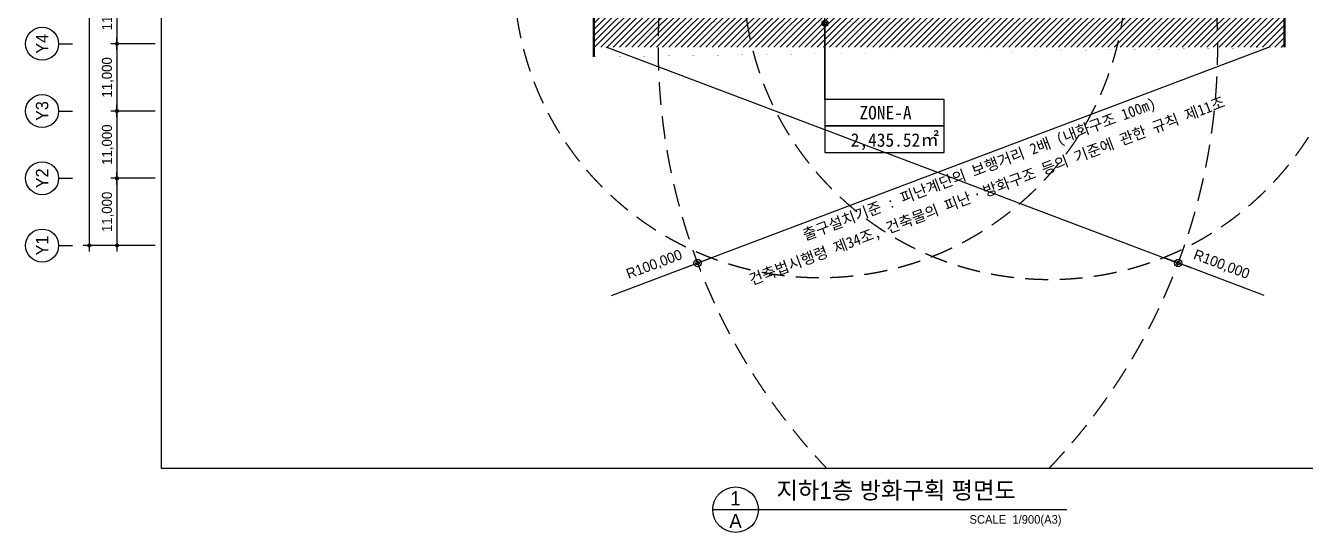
# Model space of a CAD drawing. Header units: millimetres. Extents: x 252828975 to 254701257, y 504285920 to 504535855.
# Drawn here: x 253206975 to 253416100, y 504303638 to 504386558 of the extents above; entities that cross this region are included whole.
import ezdxf
from ezdxf.enums import TextEntityAlignment as Align

# ---------------------------------------------------------------- set-up
doc = ezdxf.new("R2010")
doc.units = ezdxf.units.MM
doc.set_wipeout_variables(frame=1)
doc.linetypes.add('HID', pattern=[2.3, 1.5, -0.8])
doc.linetypes.add('HIDDEN2', pattern=[0.1875, 0.125, -0.0625])
for name, color, linetype in [('4A.TEC DIM', 7, 'Continuous'), ('4A.TEC DIM 1', 7, 'Continuous'), ('4A.TEC TEXT', 7, 'Continuous'), ('4A.TEC TEXT 2', 3, 'Continuous'), ('4A.TEC 심볼', 7, 'Continuous'), ('DIM', 7, 'Continuous'), ('방화구획', 6, 'Continuous'), ('방화면적', 3, 'Continuous')]:
    doc.layers.add(name, color=color, linetype=linetype)
doc.layers.add('DEFPOINT', color=135, linetype='Continuous', plot=False)
doc.styles.add('1', font='')
doc.styles.add('GHS', font='malgun.ttf')
doc.styles.add('나눔고딕', font='')
doc.styles.add('돋움', font='')
doc.styles.add('울릉도L', font='')
doc.styles.get('1').set_extended_font_data('DotumChe')
doc.styles.get('나눔고딕').set_extended_font_data('Dotum')
doc.styles.get('돋움').set_extended_font_data('Dotum')
doc.styles.get('울릉도L').set_extended_font_data('Dotum')
doc.dimstyles.new('DIM_200(외부치수)', dxfattribs={"dimscale": 200, "dimtxt": 3.299999999999998, "dimasz": 1, "dimexe": 2, "dimexo": 2, "dimgap": 1, "dimtad": 1, "dimdec": 0, "dimdsep": 46, "dimlunit": 6, "dimtxsty": '돋움', "dimblk1": 'DIMDOT', "dimblk2": 'DIMDOT', "dimsah": 1, "dimcen": 2.5, "dimdle": 1.5, "dimclrd": 1, "dimclre": 7, "dimclrt": 2, "dimadec": 0, "dimazin": 0, "dimtfac": 1, "dimtdec": 0, "dimtix": 1, "dimtmove": 2, "dimatfit": 3, "dimldrblk": 'DIMDOT', "dimfxl": 1, "dimtvp": 1, "dimtolj": 1, "dimtzin": 0, "dimarcsym": 0})
doc.dimstyles.new('DIM_400(외부치수)', dxfattribs={"dimscale": 1200, "dimtxt": 3.299999999999998, "dimasz": 1, "dimexe": 2, "dimexo": 2, "dimgap": 1, "dimtad": 1, "dimdec": 0, "dimdsep": 46, "dimlunit": 6, "dimtxsty": '울릉도L', "dimblk1": 'DIMDOT', "dimblk2": 'DIMDOT', "dimsah": 1, "dimcen": 2.5, "dimdle": 1.5, "dimclrd": 8, "dimclre": 8, "dimclrt": 3, "dimadec": 0, "dimazin": 0, "dimtfac": 1, "dimtdec": 0, "dimtix": 1, "dimtmove": 2, "dimatfit": 3, "dimldrblk": 'DIMDOT', "dimfxl": 1, "dimtvp": 1, "dimtolj": 1, "dimtzin": 0, "dimarcsym": 0})
doc.dimstyles.new('DIM_600(외부치수)', dxfattribs={"dimscale": 400, "dimtxt": 3.299999999999998, "dimasz": 1, "dimexe": 2, "dimexo": 2, "dimgap": 1, "dimtad": 1, "dimdec": 0, "dimdsep": 46, "dimlunit": 6, "dimtxsty": '나눔고딕', "dimblk1": 'DIMDOT', "dimblk2": 'DIMDOT', "dimsah": 1, "dimcen": 2.5, "dimdle": 1.5, "dimclrd": 8, "dimclre": 8, "dimclrt": 3, "dimadec": 0, "dimazin": 0, "dimtfac": 1, "dimtdec": 0, "dimtix": 1, "dimtmove": 2, "dimatfit": 3, "dimldrblk": 'DIMDOT', "dimfxl": 1, "dimtvp": 1, "dimtolj": 1, "dimtzin": 0, "dimarcsym": 0})

# ---------------------------------------------------------------- blocks, each defined once
blk = doc.blocks.new('ccs122')
at = {"layer": '4A.TEC 심볼'}
blk.add_line((-5.68e-14, 8), (0, 3), dxfattribs=at)
blk.add_circle((-1.137e-13, 14), 6, dxfattribs=at)
at = {"layer": '4A.TEC TEXT 2', "color": 3, "style": 'GHS'}
blk.add_attdef('NO', text='', height=4.5, dxfattribs=at).set_placement((-0.0061597368079092, 14.01791285492388), align=Align.MIDDLE_CENTER)
blk = doc.blocks.new('DIMDOT')
at = {"color": 0}
blk.add_line((-2, 0), (2, 0), dxfattribs=at)
for radius in [0.5, 0.25]:
    blk.add_circle((0, 0), radius, dxfattribs=at)
blk = doc.blocks.new('*D112')
at = {"layer": '4A.TEC DIM', "color": 8, "lineweight": -2, "transparency": 16777216}
for p, q in [((97104.99682855606, -92936.83478689194), (85320.13176089525, -92936.83478689194)), ((86320.13176089525, -93436.83478689194), (86320.13176089525, -213436.8347868919)), ((97104.99182349443, -213936.8347868919), (85320.13176089525, -213936.8347868919))]:
    blk.add_line(p, q, dxfattribs=at)
at = {"layer": 'Defpoints', "color": 0, "transparency": 16777216}
for p in [(98104.99682855606, -92936.83478689194), (86320.13176089525, -213936.8347868919), (98104.99182349443, -213936.8347868919)]:
    blk.add_point(p, dxfattribs=at)
at = {"layer": '4A.TEC DIM', "color": 8, "lineweight": -2, "transparency": 16777216, "xscale": 500, "yscale": 500, "zscale": 500}
for p, rotation in [((86320.13176089525, -92936.83478689194), 90), ((86320.13176089525, -213936.8347868919), 270)]:
    blk.add_blockref('DIMDOT', p, dxfattribs=dict(at, rotation=rotation))
at = {"layer": '4A.TEC DIM', "color": 3, "transparency": 16777216, "insert": (84835.05713402957, -153436.8347868919), "char_height": 1649.999999999999, "attachment_point": 5, "rotation": 90, "style": '나눔고딕'}
blk.add_mtext('\\A1;121,000', dxfattribs=at)
blk = doc.blocks.new('*D113')
at = {"layer": '4A.TEC DIM', "color": 8, "lineweight": -2, "transparency": 16777216}
for p, q in [((97104.994689852, -202936.8347868919), (89831.57633036375, -202936.8347868919)), ((90831.57633036375, -203436.8347868919), (90831.57633036375, -213436.8347868919)), ((97104.9946886599, -213936.8347868919), (89831.57633036375, -213936.8347868919))]:
    blk.add_line(p, q, dxfattribs=at)
at = {"layer": 'Defpoints', "color": 0, "transparency": 16777216}
for p in [(98104.994689852, -202936.8347868919), (90831.57633036375, -213936.8347868919), (98104.9946886599, -213936.8347868919)]:
    blk.add_point(p, dxfattribs=at)
at = {"layer": '4A.TEC DIM', "color": 8, "lineweight": -2, "transparency": 16777216, "xscale": 500, "yscale": 500, "zscale": 500}
for p, rotation in [((90831.57633036375, -202936.8347868919), 90), ((90831.57633036375, -213936.8347868919), 270)]:
    blk.add_blockref('DIMDOT', p, dxfattribs=dict(at, rotation=rotation))
at = {"layer": '4A.TEC DIM', "color": 3, "transparency": 16777216, "insert": (89346.50170349807, -208436.8347868919), "char_height": 1649.999999999999, "attachment_point": 5, "rotation": 90, "style": '나눔고딕'}
blk.add_mtext('\\A1;11,000', dxfattribs=at)
blk = doc.blocks.new('*D114')
at = {"layer": '4A.TEC DIM', "color": 8, "lineweight": -2, "transparency": 16777216}
for p, q in [((97104.994689852, -191936.8347868919), (89831.57633036375, -191936.8347868919)), ((90831.57633036375, -192436.8347868919), (90831.57633036375, -202436.8347868919)), ((97104.9946886599, -202936.8347868919), (89831.57633036375, -202936.8347868919))]:
    blk.add_line(p, q, dxfattribs=at)
at = {"layer": 'Defpoints', "color": 0, "transparency": 16777216}
for p in [(98104.994689852, -191936.8347868919), (90831.57633036375, -202936.8347868919), (98104.9946886599, -202936.8347868919)]:
    blk.add_point(p, dxfattribs=at)
at = {"layer": '4A.TEC DIM', "color": 8, "lineweight": -2, "transparency": 16777216, "xscale": 500, "yscale": 500, "zscale": 500}
for p, rotation in [((90831.57633036375, -191936.8347868919), 90), ((90831.57633036375, -202936.8347868919), 270)]:
    blk.add_blockref('DIMDOT', p, dxfattribs=dict(at, rotation=rotation))
at = {"layer": '4A.TEC DIM', "color": 3, "transparency": 16777216, "insert": (89346.50170349807, -197436.8347868919), "char_height": 1649.999999999999, "attachment_point": 5, "rotation": 90, "style": '나눔고딕'}
blk.add_mtext('\\A1;11,000', dxfattribs=at)
blk = doc.blocks.new('*D115')
at = {"layer": '4A.TEC DIM', "color": 8, "lineweight": -2, "transparency": 16777216}
for p, q in [((97104.99786770344, -180936.8347868919), (89831.57919043303, -180936.8347868919)), ((90831.57919043303, -181436.8347868919), (90831.57919043303, -191436.8347868919)), ((97104.9946886599, -191936.8347868919), (89831.57919043303, -191936.8347868919))]:
    blk.add_line(p, q, dxfattribs=at)
at = {"layer": 'Defpoints', "color": 0, "transparency": 16777216}
for p in [(98104.99786770344, -180936.8347868919), (90831.57919043303, -191936.8347868919), (98104.9946886599, -191936.8347868919)]:
    blk.add_point(p, dxfattribs=at)
at = {"layer": '4A.TEC DIM', "color": 8, "lineweight": -2, "transparency": 16777216, "xscale": 500, "yscale": 500, "zscale": 500}
for p, rotation in [((90831.57919043303, -180936.8347868919), 90), ((90831.57919043303, -191936.8347868919), 270)]:
    blk.add_blockref('DIMDOT', p, dxfattribs=dict(at, rotation=rotation))
at = {"layer": '4A.TEC DIM', "color": 3, "transparency": 16777216, "insert": (89346.50456356735, -186436.8347868919), "char_height": 1649.999999999999, "attachment_point": 5, "rotation": 90, "style": '나눔고딕'}
blk.add_mtext('\\A1;11,000', dxfattribs=at)
blk = doc.blocks.new('*D116')
at = {"layer": '4A.TEC DIM', "color": 8, "lineweight": -2, "transparency": 16777216}
for p, q in [((97104.99754992127, -169936.8347868919), (89831.5820505321, -169936.8347868919)), ((90831.5820505321, -170436.8347868919), (90831.5820505321, -180436.8347868919)), ((97104.99754872918, -180936.8347868919), (89831.5820505321, -180936.8347868919))]:
    blk.add_line(p, q, dxfattribs=at)
at = {"layer": 'Defpoints', "color": 0, "transparency": 16777216}
for p in [(98104.99754992127, -169936.8347868919), (90831.5820505321, -180936.8347868919), (98104.99754872918, -180936.8347868919)]:
    blk.add_point(p, dxfattribs=at)
at = {"layer": '4A.TEC DIM', "color": 8, "lineweight": -2, "transparency": 16777216, "xscale": 500, "yscale": 500, "zscale": 500}
for p, rotation in [((90831.5820505321, -169936.8347868919), 90), ((90831.5820505321, -180936.8347868919), 270)]:
    blk.add_blockref('DIMDOT', p, dxfattribs=dict(at, rotation=rotation))
at = {"layer": '4A.TEC DIM', "color": 3, "transparency": 16777216, "insert": (89346.50742366642, -175436.8347868919), "char_height": 1649.999999999999, "attachment_point": 5, "rotation": 90, "style": '나눔고딕'}
blk.add_mtext('\\A1;11,000', dxfattribs=at)
blk = doc.blocks.new('*D147')
at = {"layer": '4A.TEC DIM 1', "color": 8, "linetype": 'ByBlock', "lineweight": -2, "transparency": 16777216}
for p, q in [((83596.00053692484, 104092.466627331), (77013.37926875307, 93493.87704588413)), ((49999.99999999977, 50000.00000000047), (76380.25319214165, 92474.48930262122))]:
    blk.add_line(p, q, dxfattribs=at)
at = {"layer": 'Defpoints', "color": 0, "transparency": 16777216}
for p in [(76380.25319214165, 92474.48930262122), (49999.99999999977, 50000.00000000047)]:
    blk.add_point(p, dxfattribs=at)
at = {"layer": '4A.TEC DIM 1', "color": 8, "lineweight": -2, "transparency": 16777216, "xscale": 1200, "yscale": 1200, "zscale": 1200, "rotation": 238.1562189976001}
blk.add_blockref('DIMDOT', (76380.25319214165, 92474.48930262122), dxfattribs=at)
at = {"layer": '4A.TEC DIM 1', "color": 3, "transparency": 16777216, "insert": (78749.83962142319, 100465.1717891824), "char_height": 1679.999999999999, "attachment_point": 5, "rotation": 58.156218997600064, "style": '돋움'}
blk.add_mtext('\\A1;R50,000', dxfattribs=at)
blk = doc.blocks.new('*D181')
at = {"layer": '4A.TEC DIM 1', "color": 8, "linetype": 'ByBlock', "lineweight": -2, "transparency": 16777216}
for p, q in [((253410324.1681143, 504383064.7118672), (253316783.1667861, 504347708.2263164)), ((253302717.1386125, 504342391.57036), (253315660.6747702, 504347283.9484898))]:
    blk.add_line(p, q, dxfattribs=at)
at = {"layer": 'Defpoints', "color": 0, "transparency": 16777216}
for p in [(253410324.1681143, 504383064.7118672), (253316783.1667861, 504347708.2263164)]:
    blk.add_point(p, dxfattribs=at)
at = {"layer": '4A.TEC DIM 1', "color": 8, "lineweight": -2, "transparency": 16777216, "xscale": 1200, "yscale": 1200, "zscale": 1200, "rotation": 20.70551330255388}
blk.add_blockref('DIMDOT', (253316783.1667861, 504347708.2263164), dxfattribs=at)
at = {"layer": '4A.TEC DIM 1', "color": 3, "transparency": 16777216, "insert": (253309725.1671478, 504347395.5553555), "char_height": 1679.999999999999, "attachment_point": 5, "rotation": 20.70551330255388, "style": '돋움'}
blk.add_mtext('\\A1;R100,000', dxfattribs=at)
blk = doc.blocks.new('*D212')
at = {"layer": '4A.TEC DIM 1', "color": 8, "linetype": 'ByBlock', "lineweight": -2, "transparency": 16777216}
for p, q in [((253301775.5026711, 504383064.7118672), (253395316.5039992, 504347708.2263164)), ((253409382.5321729, 504342391.57036), (253396438.9960152, 504347283.9484898))]:
    blk.add_line(p, q, dxfattribs=at)
at = {"layer": 'Defpoints', "color": 0, "transparency": 16777216}
for p in [(253301775.5026711, 504383064.7118672), (253395316.5039992, 504347708.2263164)]:
    blk.add_point(p, dxfattribs=at)
at = {"layer": '4A.TEC DIM 1', "color": 8, "lineweight": -2, "transparency": 16777216, "xscale": 1200, "yscale": 1200, "zscale": 1200, "rotation": 159.2944866974461}
blk.add_blockref('DIMDOT', (253395316.5039992, 504347708.2263164), dxfattribs=at)
at = {"layer": '4A.TEC DIM 1', "color": 3, "transparency": 16777216, "insert": (253402374.5036376, 504347395.5553555), "char_height": 1679.999999999999, "attachment_point": 5, "rotation": 339.29448669744613, "style": '돋움'}
blk.add_mtext('\\A1;R100,000', dxfattribs=at)
blk = doc.blocks.new('dwgDB50')
h = blk.add_hatch()
h.set_pattern_fill('ANSI31', color=254, scale=225)
h.set_pattern_definition([(44.99999999999999, (-1562012.925057083, 1299547.142855346), (-505.1394068101399, 505.1394068101399), [])])
edge = h.paths.add_edge_path()
edge.add_line((101817.169775337, 117998.7803155184), (209038.8324612081, 117998.7803155184))
h.paths.add_polyline_path([(214642.1697735488, 117998.780315578), (214642.1697735488, 184766.2803237438), (181807.1697789729, 184766.2803237438), (181807.1697789431, 172863.7803159356), (187582.1697839797, 172863.7803159356), (187582.1697839797, 169723.7803159356), (181807.1697789431, 169723.7803159356), (181807.1697789729, 117998.780315578)])
edge = h.paths.add_edge_path()
edge.add_line((101817.1697773635, 117998.780315578), (214642.1697714329, 117998.780315578))
h.paths.add_polyline_path([(181807.1697789431, 117998.780315578), (181807.1697789431, 169723.7803159356), (181942.1697839797, 169723.7803159356), (181942.1697839797, 172863.7803159356), (181807.1697789431, 172863.7803159356), (181807.1697789431, 184766.2803237438), (137807.1697789431, 184766.2803236246), (137807.1697789431, 117998.780315578)])
h.paths.add_polyline_path([(140764.6697839797, 169586.2803159952), (140764.6697839797, 173001.2803159952), (142102.1697839797, 173001.2803159952), (142102.1697839797, 172863.7803159952), (147742.1697839797, 172863.7803159952), (147742.1697839797, 169723.7803159952), (142102.1697839797, 169723.7803159952), (142102.1697839797, 169586.2803159952)], flags=16)
h.paths.add_polyline_path([(101779.6697736979, 95903.78032362461), (101779.6697737575, 117998.780315578), (137807.1697789431, 117998.780315578), (181807.1697789431, 117998.780315578), (214642.1697714329, 117998.780315578), (214642.169773519, 95903.7803235054)])
h.paths.add_polyline_path([(137942.1697839499, 111203.780315876), (137942.1697839797, 108063.7803159356), (146032.1697839797, 108063.7803159952), (146032.1697839797, 107926.2803159952), (148004.6697839499, 107926.2803159952), (148004.6697839499, 110651.2803189158), (146032.1697839797, 110651.2803189158), (146032.1697839797, 110513.7803190351), (143582.1697839797, 110513.7803190351), (143582.1697839499, 111203.780315876)], flags=16)
h.paths.add_polyline_path([(181942.1697839499, 111203.780315876), (181942.1697839499, 108063.7803159356), (190032.1697839499, 108063.7803159952), (190032.1697839499, 107926.2803159952), (192004.6697839499, 107926.2803159952), (192004.6697839499, 110651.2803189158), (190032.1697839499, 110651.2803189158), (190032.1697839499, 110513.7803190351), (187582.1697839499, 110513.7803190351), (187582.1697839499, 111203.780315876)], flags=16)
h.paths.add_polyline_path([(137807.1697789431, 117998.7803155184), (137807.1697789431, 184766.2803236842), (102042.1697738171, 184766.2803236842), (102042.1697738171, 184466.2803236246), (101779.6697739363, 184466.2803236246), (101779.6697737575, 117998.7803155184)])
at = {"layer": '방화구획'}
h = blk.add_hatch(color=254, dxfattribs=at)
h.paths.add_polyline_path([(137942.1697839797, 108063.7803159356), (137942.1697839797, 111203.7803159356), (143582.1697839797, 111203.7803159356), (143582.1697839797, 110513.7803190351), (146032.1697839797, 110513.7803190351), (146032.1697839797, 110651.2803189754), (148004.6697839797, 110651.2803189754), (148004.6697839797, 107926.2803159952), (146032.1697839797, 107926.2803159952), (146032.1697839797, 108063.7803159952)])
h.paths.add_polyline_path([(181942.1697839797, 108063.7803159356), (181942.1697839797, 111203.7803159356), (187582.1697839797, 111203.7803159356), (187582.1697839797, 110513.7803190351), (190032.1697839797, 110513.7803190351), (190032.1697839797, 110651.2803189754), (192004.6697839797, 110651.2803189754), (192004.6697839797, 107926.2803159952), (190032.1697839797, 107926.2803159952), (190032.1697839797, 108063.7803159952)])
h.paths.add_polyline_path([(140764.6697839797, 169586.2803159356), (140764.6697839797, 173001.2803159356), (142102.1697839797, 173001.2803159356), (142102.1697839797, 172863.7803159356), (147742.1697839797, 172863.7803159356), (147742.1697839797, 169723.7803159356), (142102.1697839797, 169723.7803159356), (142102.1697839797, 169586.2803159356)])
h.paths.add_polyline_path([(181942.1697839797, 172863.7803159356), (181942.1697839797, 169723.7803159356), (187582.1697839797, 169723.7803159356), (187582.1697839797, 172863.7803159356)])
at = {"layer": 'DEFPOINT', "elevation": -3332.883337225936}
for points in [[(140764.6697839797, 169586.2803159952), (140764.6697839797, 173001.2803159952), (142102.1697839797, 173001.2803159952), (142102.1697839797, 172863.7803159952), (147742.1697839797, 172863.7803159952), (147742.1697839797, 169723.7803159952), (142102.1697839797, 169723.7803159952), (142102.1697839797, 169586.2803159952)], [(137942.1697839499, 111203.780315876), (137942.1697839797, 108063.7803159356), (146032.1697839797, 108063.7803159952), (146032.1697839797, 107926.2803159952), (148004.6697839499, 107926.2803159952), (148004.6697839499, 110651.2803189158), (146032.1697839797, 110651.2803189158), (146032.1697839797, 110513.7803190351), (143582.1697839797, 110513.7803190351), (143582.1697839499, 111203.780315876)], [(181942.1697839499, 111203.780315876), (181942.1697839499, 108063.7803159356), (190032.1697839499, 108063.7803159952), (190032.1697839499, 107926.2803159952), (192004.6697839499, 107926.2803159952), (192004.6697839499, 110651.2803189158), (190032.1697839499, 110651.2803189158), (190032.1697839499, 110513.7803190351), (187582.1697839499, 110513.7803190351), (187582.1697839499, 111203.780315876)]]:
    blk.add_lwpolyline(points, close=True, dxfattribs=at)
at = {"layer": '방화구획', "color": 210, "linetype": 'HID', "ltscale": 500, "const_width": 399.9999999443691}
for points, elevation in [([(137807.1697789431, 117998.7803155184), (137807.1697789431, 184766.2803236842), (102042.1697738171, 184766.2803236842), (102042.1697738171, 184466.2803236246), (101779.6697739363, 184466.2803236246), (101779.6697737575, 117998.7803155184)], -3332.883337225936), ([(181807.1697789431, 117998.780315578), (181807.1697789431, 169723.7803159356), (181942.1697839797, 169723.7803159356), (181942.1697839797, 172863.7803159356), (181807.1697789431, 172863.7803159356), (181807.1697789431, 184766.2803237438), (137807.1697789431, 184766.2803236246), (137807.1697789431, 117998.780315578)], -3332.883337225936), ([(181942.1697839797, 172863.7803159356), (187582.1697839797, 172863.7803159356), (187582.1697839797, 169723.7803159356), (181942.1697839797, 169723.7803159356)], -3333.333333333334), ([(146032.1697839797, 108063.7803159952), (137942.1697839797, 108063.7803159356), (137942.1697839797, 111203.7803159356), (143582.1697839797, 111203.7803159356), (143582.1697839797, 110513.7803190351), (146032.1697839797, 110513.7803190351), (146032.1697839797, 110651.2803189754), (148004.6697839797, 110651.2803189754), (148004.6697839797, 107926.2803159952), (146032.1697839797, 107926.2803159952), (146032.1697839797, 108063.7803159952)], -3333.333333333334), ([(190032.1697839797, 108063.7803159952), (181942.1697839797, 108063.7803159356), (181942.1697839797, 111203.7803159356), (187582.1697839797, 111203.7803159356), (187582.1697839797, 110513.7803190351), (190032.1697839797, 110513.7803190351), (190032.1697839797, 110651.2803189754), (192004.6697839797, 110651.2803189754), (192004.6697839797, 107926.2803159952), (190032.1697839797, 107926.2803159952), (190032.1697839797, 108063.7803159952)], -3333.333333333334)]:
    blk.add_lwpolyline(points, close=True, dxfattribs=dict(at, elevation=elevation))
for points, elevation in [([(214642.1697735488, 117998.780315578), (214642.1697735488, 184766.2803237438), (181807.1697789729, 184766.2803237438), (181807.1697789431, 172863.7803159356), (187582.1697839797, 172863.7803159356), (187582.1697839797, 169723.7803159356), (181807.1697789431, 169723.7803159356), (181807.1697789729, 117998.780315578), (214642.1697714627, 117998.780315578)], -3332.883337225936), ([(142102.1697839797, 169723.7803159356), (142102.1697839797, 169586.2803159356), (140764.6697839797, 169586.2803159356), (140764.6697839797, 173001.2803159356), (142102.1697839797, 173001.2803159356), (142102.1697839797, 172863.7803159356), (147742.1697839797, 172863.7803159356), (147742.1697839797, 169723.7803159356), (142102.1697839797, 169723.7803159356)], -3333.333333333334), ([(101779.6697737575, 95903.78032362461), (214642.169773519, 95903.7803235054), (214642.1697714329, 117998.780315578), (181807.1697789431, 117998.780315578), (137807.1697789431, 117998.780315578), (101779.6697737575, 117998.780315578), (101779.6697736979, 95903.78032362461)], -3332.883337225936), ([(101817.169775337, 117998.7803155184), (209038.8324612081, 117998.7803155184)], -3333.333333333334), ([(101817.1697773635, 117998.780315578), (214642.1697714329, 117998.780315578)], -3333.333333333334)]:
    blk.add_lwpolyline(points, dxfattribs=dict(at, elevation=elevation))
at = {"layer": '방화구획', "color": 210, "linetype": 'HID', "ltscale": 500, "elevation": -3332.883337225936}
blk.add_lwpolyline([(214642.169773519, 185063.7803161144), (214642.169773519, 95903.7803235054)], dxfattribs=at)
blk = doc.blocks.new('dwgFD3B')
at = {"layer": 'DEFPOINT', "elevation": -0.4499961073975101}
blk.add_lwpolyline([(98104.99754884839, -50972.4575521946), (323011.2236788273, -50972.4575521946), (323011.2236788273, -250400.615103066), (98104.99754884839, -250400.615103066)], close=True, dxfattribs=at)
at = {"layer": '4A.TEC 심볼'}
ref = blk.add_blockref('ccs122', (84908.15795865655, -180936.8347868919, -0.4499961073975101), dxfattribs=dict(at, xscale=449.999997974715, yscale=449.999997974715, zscale=449.999997974715, rotation=90))
ref.add_attrib('NO', 'Y4', dxfattribs={"layer": '0', "color": 3, "height": 2024.999990886217, "rotation": 90, "style": '울릉도L'}).set_placement((78600.09720230103, -180939.6066684723, -0.4499961073975101), align=Align.MIDDLE_CENTER)
ref = blk.add_blockref('ccs122', (84908.15509855747, -191936.8347868919, -0.4499961073975101), dxfattribs=dict(at, xscale=449.999997974715, yscale=449.999997974715, zscale=449.999997974715, rotation=90))
ref.add_attrib('NO', 'Y3', dxfattribs={"layer": '0', "color": 3, "height": 2024.999990886217, "rotation": 90, "style": '울릉도L'}).set_placement((78600.09434223175, -191939.6066684127, -0.4499961073975101), align=Align.MIDDLE_CENTER)
ref = blk.add_blockref('ccs122', (84908.15796175599, -202936.8347868919, -0.4499961073975101), dxfattribs=dict(at, xscale=449.999997974715, yscale=449.999997974715, zscale=449.999997974715, rotation=90))
ref.add_attrib('NO', 'Y2', dxfattribs={"layer": '0', "color": 3, "height": 2024.999990886217, "rotation": 90, "style": '울릉도L'}).set_placement((78600.09720543027, -202939.6066684723, -0.4499961073975101), align=Align.MIDDLE_CENTER)
ref = blk.add_blockref('ccs122', (84908.15509876609, -213936.8347843885, -0.4499961073975101), dxfattribs=dict(at, xscale=449.999997974715, yscale=449.999997974715, zscale=449.999997974715, rotation=90))
ref.add_attrib('NO', 'Y1', dxfattribs={"layer": '0', "color": 3, "height": 2024.999990886217, "rotation": 90, "style": '울릉도L'}).set_placement((78600.09434244037, -213939.6066659093, -0.4499961073975101), align=Align.MIDDLE_CENTER)
at = {"layer": '4A.TEC DIM'}
for base, p1, p2, picture, middle in [((86320.13176089525, -213936.8347868919, -0.4499961073975101), (98104.99682855606, -92936.83478689194, -0.4499961073975101), (98104.99182349443, -213936.8347868919, -0.4499961073975101), '*D112', (84835.05713402957, -153436.8347868919, -0.4499961073975101)), ((90831.5820505321, -180936.8347868919, -0.4499961073975101), (98104.99754992127, -169936.8347868919, -0.4499961073975101), (98104.99754872918, -180936.8347868919, -0.4499961073975101), '*D116', (89346.50742366642, -175436.8347868919, -0.4499961073975101)), ((90831.57919043303, -191936.8347868919, -0.4499961073975101), (98104.99786770344, -180936.8347868919, -0.4499961073975101), (98104.9946886599, -191936.8347868919, -0.4499961073975101), '*D115', (89346.50456356735, -186436.8347868919, -0.4499961073975101)), ((90831.57633036375, -202936.8347868919, -0.4499961073975101), (98104.994689852, -191936.8347868919, -0.4499961073975101), (98104.9946886599, -202936.8347868919, -0.4499961073975101), '*D114', (89346.50170349807, -197436.8347868919, -0.4499961073975101)), ((90831.57633036375, -213936.8347868919, -0.4499961073975101), (98104.994689852, -202936.8347868919, -0.4499961073975101), (98104.9946886599, -213936.8347868919, -0.4499961073975101), '*D113', (89346.50170349807, -208436.8347868919, -0.4499961073975101))]:
    dim = blk.add_linear_dim(base=base, p1=p1, p2=p2, angle=90, dimstyle='DIM_600(외부치수)', override={"dimscale": 500, "dimdec": 1, "dimblk1": 'DIMDOT', "dimblk2": 'DIMDOT'}, dxfattribs=at)
    dim.commit()
    dim.dimension.update_dxf_attribs({"geometry": picture, "text_midpoint": middle})
blk = doc.blocks.new('zw$2514')
at = {"color": 4, "linetype": 'HIDDEN2', "ltscale": 30000}
blk.add_circle((49999.99999999977, 50000.00000000047), 50000, dxfattribs=at)
at = {"layer": '4A.TEC DIM 1', "linetype": 'ByBlock'}
dim = blk.add_radius_dim(center=(49999.99999999977, 50000.00000000047), mpoint=(76380.25319214165, 92474.48930262122), dimstyle='DIM_400(외부치수)', override={"dimtxt": 1.399999999999999, "dimexe": 3, "dimtih": 0, "dimtxsty": '돋움', "dimtix": 1, "dimtmove": 2}, dxfattribs=at)
dim.commit()
dim.dimension.update_dxf_attribs({"geometry": '*D147', "text_midpoint": (78749.83962142319, 100465.1717891824)})

msp = doc.modelspace()

# ---------------------------------------------------------------- linework, layer by layer
at = {"color": 4, "linetype": 'HIDDEN2', "ltscale": 30000}
msp.add_arc((253410324.3097886, 504383064.7144919, -0.4499961073979357), 100000, 64.05331773616798, 223.5914690156197, dxfattribs=at)
at = {"layer": '4A.TEC 심볼'}
msp.add_line((253319258.0197669, 504307363.5421491, 3332.883337225936), (253377126.8072412, 504307363.5421491, 3332.883337225936), dxfattribs=at)
msp.add_circle((253322984.0197559, 504307363.5421491, 3332.883337225936), 3725.999989057984, dxfattribs=at)
at = {"layer": 'DEFPOINT', "elevation": 3332.883337225936}
msp.add_lwpolyline([(253229171.5402873, 504513541.7009012), (253454077.7664173, 504513541.7009012), (253454077.7664173, 504314113.5433503), (253229171.5402873, 504314113.5433503)], close=True, dxfattribs=at)

# ---------------------------------------------------------------- block references
msp.add_blockref('dwgFD3B', (253131066.5427384, 504564514.1584533, 3333.333333333334))
at = {"layer": 'DEFPOINT'}
msp.add_blockref('dwgDB50', (253198031.9983383, 504287113.5433503, 3332.883337225936), dxfattribs=at)
at = {"layer": '방화면적', "rotation": 322.5492943049505}
for p in [(253266676.3962608, 504385987.4161991, -0.4499961073975392), (253304176.3962588, 504385687.4161993, -0.4499961073975101)]:
    msp.add_blockref('zw$2514', p, dxfattribs=at)

# ---------------------------------------------------------------- texts
at = {"layer": '4A.TEC TEXT 2', "color": 3, "style": '나눔고딕'}
msp.add_text('지하1층 방화구획 평면도', height=2794.499991793488, dxfattribs=at).set_placement((253329670.037159, 504308295.0421464, 3332.883337225936), align=Align.BOTTOM_LEFT)
for s, p in [('1', (253322984.0197559, 504309226.5421436, 3332.883337225936)), ('A', (253322984.0197559, 504305500.5421546, 3332.883337225936))]:
    msp.add_text(s, height=2328.749993161241, dxfattribs=at).set_placement(p, align=Align.MIDDLE)
msp.add_text('SCALE  1/900(A3)', height=1397.249995896744, dxfattribs=at).set_placement((253376251.9780922, 504304648.7925296, 3332.883337225936), align=Align.BOTTOM_RIGHT)
at = {"layer": '방화면적', "ltscale": 2, "style": '1'}
for s, p in [('건축법시행령 제34조, 건축물의 피난ㆍ방화구조 등의 기준에 관한 규칙 제11조', (253364047.0002633, 504359543.7589586)), ('출구설치기준 : 피난계단의 보행거리 2배 (내화구조 100m)', (253362784.2869172, 504363075.417688))]:
    msp.add_text(s, height=1800, rotation=20.70551330411215, dxfattribs=at).set_placement(p, align=Align.MIDDLE_CENTER)

# ---------------------------------------------------------------- dimensions: what is measured, and where the dimension line sits
at = {"layer": '4A.TEC DIM 1', "linetype": 'ByBlock'}
dim = msp.add_radius_dim(center=(253410324.1681143, 504383064.7118672, -0.4499961073979357), mpoint=(253316783.1667861, 504347708.2263164, -0.4499961073979357), dimstyle='DIM_400(외부치수)', override={"dimtxt": 1.399999999999999, "dimexe": 3, "dimtxsty": '돋움', "dimblk1": 'DIMDOT', "dimblk2": 'DIMDOT'}, dxfattribs=at)
dim.commit()
dim.dimension.update_dxf_attribs({"geometry": '*D181', "text_midpoint": (253307848.7625838, 504346686.3148095, -0.4499961073979357)})

# ---------------------------------------------------------------- next in the draw order: wipeouts: each hides what was drawn before it
msp.add_wipeout([(253337587.8889414, 504374478.55545235), (253357093.49139234, 504374478.55545235), (253357093.49139234, 504365811.8887869), (253337587.8889414, 504365811.8887869)]).translate(0, 0, 0.4499961073975101).dxf.layer = '4A.TEC TEXT'

# ---------------------------------------------------------------- next in the draw order: linework, layer by layer
at = {"color": 4, "linetype": 'HIDDEN2', "ltscale": 30000}
msp.add_arc((253301775.3609968, 504383064.7144919, -0.4499961073979357), 100000, 316.4085302986758, 136.5552830753092, dxfattribs=at)
at = {"layer": '방화면적', "ltscale": 2, "elevation": 0.4499961073975101}
for points in [[(253357093.4913923, 504374478.5554523), (253337587.8889414, 504374478.5554523), (253337587.8889414, 504370145.2221196), (253357093.4913923, 504370145.2221196)], [(253357093.4913923, 504370145.2221196), (253337587.8889414, 504370145.2221196), (253337587.8889414, 504365811.8887869), (253357093.4913923, 504365811.8887869)]]:
    msp.add_lwpolyline(points, close=True, dxfattribs=at)

# ---------------------------------------------------------------- next in the draw order: texts
at = {"layer": '방화면적', "ltscale": 2, "style": '1'}
for s, p in [('ZONE-A', (253347492.7725, 504372302.1805161, 0.4499961073975101)), ('㎡', (253354727.1391543, 504367940.8359248, 0.4499961073975101)), ('2,435.52', (253347476.8011411, 504367833.9319636, 0.4499961073975101))]:
    msp.add_text(s, height=2199.99999969403, dxfattribs=at).set_placement(p, align=Align.MIDDLE_CENTER)

# ---------------------------------------------------------------- next in the draw order: dimensions: what is measured, and where the dimension line sits
at = {"layer": '4A.TEC DIM 1', "linetype": 'ByBlock'}
dim = msp.add_radius_dim(center=(253301775.5026711, 504383064.7118672, -0.4499961073979357), mpoint=(253395316.5039992, 504347708.2263164, -0.4499961073979357), dimstyle='DIM_400(외부치수)', override={"dimtxt": 1.399999999999999, "dimexe": 3, "dimtxsty": '돋움', "dimblk1": 'DIMDOT', "dimblk2": 'DIMDOT'}, dxfattribs=at)
dim.commit()
dim.dimension.update_dxf_attribs({"geometry": '*D212', "text_midpoint": (253404250.9082016, 504346686.3148095, -0.4499961073979357)})

# ---------------------------------------------------------------- next in the draw order: leaders
at = {"layer": 'DIM'}
msp.add_leader([(253337587.8889414, 504386929.2192661, 0.4499961073975101), (253337587.8889414, 504374478.5554523, 0.4499961073975101), (253337587.8889414, 504385236.2536824, 0.4499961073975101)], dimstyle='DIM_200(외부치수)', override={"dimasz": 5, "dimgap": 1, "dimtad": 0}, dxfattribs=at)

doc.saveas('drawing.dxf')
